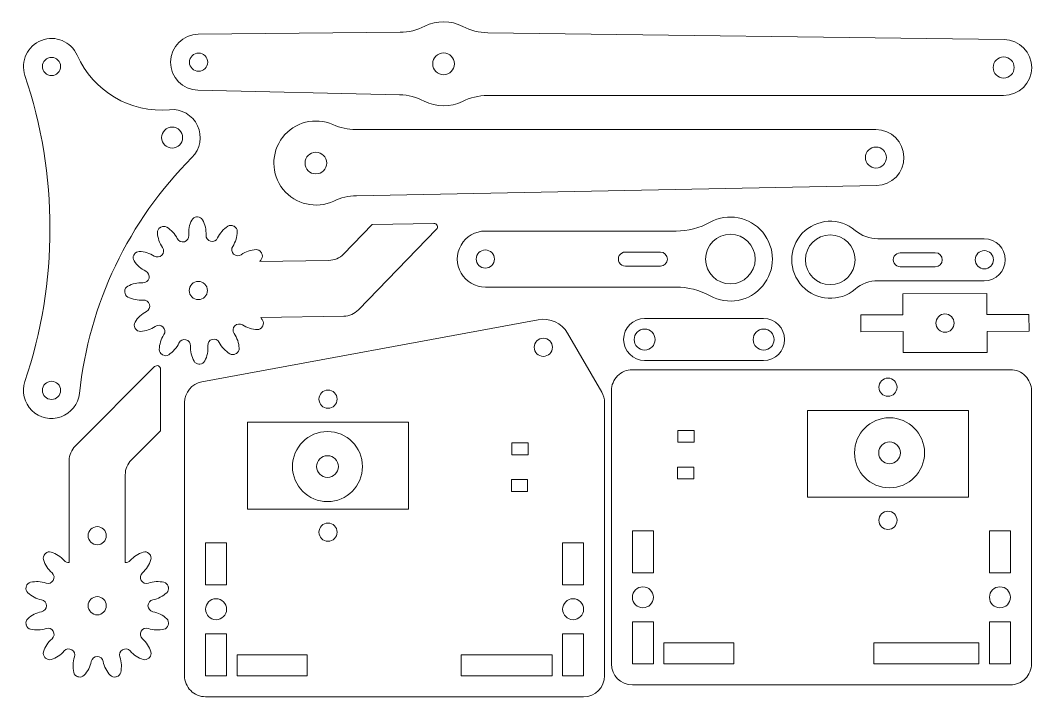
# Model space of a CAD drawing. Header units: millimetres. Extents: x -146 to 135, y -98 to 98.
# Drawn here: x -9.7 to 134.8, y -1.1 to 95.5 of the extents above; entities that cross this region are included whole.
import ezdxf

# ---------------------------------------------------------------- set-up
doc = ezdxf.new("R2010")
doc.units = ezdxf.units.MM
doc.header["$MEASUREMENT"] = 0
doc.layers.add('Default', color=7, linetype='Continuous')
doc.layers.add('Layer 1', color=7, linetype='Continuous')

msp = doc.modelspace()

# ---------------------------------------------------------------- linework, layer by layer
at = {"layer": 'Default', "color": 250, "lineweight": 9}
for points in [[(84.263, 35.2809), (86.5912, 35.2809), (86.5912, 36.9741), (84.263, 36.9741), (84.263, 35.2809)], [(60.5277, 33.4929), (62.8559, 33.4929), (62.8559, 35.1861), (60.5277, 35.1861), (60.5277, 33.4929)], [(84.2101, 30.0422), (86.5383, 30.0422), (86.5383, 31.7354), (84.2101, 31.7354), (84.2101, 30.0422)], [(60.4748, 28.2542), (62.803, 28.2542), (62.803, 29.9474), (60.4748, 29.9474), (60.4748, 28.2542)]]:
    msp.add_lwpolyline(points, close=True, dxfattribs=at)
for points in [[(53.5481, 94.6443), (51.8407, 95.5249), (49.8149, 95.5346), (48.0992, 94.6705)], [(44.577, 93.816), (45.801, 93.8277), (47.006, 94.12), (48.0992, 94.6705)], [(53.5481, 94.6443), (54.6503, 94.0759), (55.8697, 93.7714), (57.1098, 93.7551)], [(15.7606, 93.5416), (15.7606, 93.5416), (44.577, 93.816), (44.577, 93.816)], [(57.1098, 93.7551), (57.1098, 93.7551), (130.8487, 92.7854), (130.8487, 92.7854)], [(-1.5445, 90.5461), (0.7337, 85.3857), (6.049, 82.2528), (11.6672, 82.759)], [(-8.9971, 43.9455), (-4.2509, 58.1309), (-4.2509, 73.4756), (-8.9969, 87.661)], [(44.5183, 84.8897), (44.5183, 84.8897), (15.708, 85.5428), (15.708, 85.5428)], [(48.0289, 83.9888), (46.9431, 84.5537), (45.742, 84.8619), (44.5183, 84.8897)], [(48.0289, 83.9888), (49.7332, 83.1023), (51.7589, 83.0854), (53.4777, 83.9435)], [(57.0508, 84.7858), (55.8106, 84.7858), (54.5874, 84.4974), (53.4777, 83.9435)], [(130.7962, 84.7858), (130.7962, 84.7858), (57.0508, 84.7858), (57.0508, 84.7858)], [(34.9973, 80.6244), (36.0228, 80.167), (37.1332, 79.9305), (38.2561, 79.9305)], [(112.5493, 79.9305), (112.5493, 79.9305), (38.2561, 79.9305), (38.2561, 79.9305)], [(14.8571, 75.9493), (5.8063, 66.8826), (0.1308, 54.9916), (-1.2263, 42.2526)], [(38.349, 70.4719), (38.349, 70.4719), (112.6279, 71.9313), (112.6279, 71.9313)], [(38.349, 70.4719), (37.2263, 70.4499), (36.1208, 70.1917), (35.1045, 69.7142)], [(14.3978, 64.8185), (14.3349, 65.5733), (14.4852, 66.3307), (14.8316, 67.0043)], [(14.8316, 67.0043), (14.9657, 67.2652), (15.2319, 67.4318), (15.5252, 67.4383)], [(15.5252, 67.4383), (15.5702, 67.4393), (15.6152, 67.44), (15.6602, 67.4405)], [(15.6602, 67.4405), (15.9536, 67.4432), (16.2249, 67.2852), (16.3673, 67.0286)], [(16.3673, 67.0286), (16.7347, 66.3663), (16.9089, 65.6141), (16.8699, 64.8576)], [(40.6126, 66.3855), (40.6126, 66.3855), (49.4043, 66.5248), (49.4043, 66.5248)], [(84.0124, 65.4312), (85.7059, 65.4312), (87.3718, 65.8613), (88.8536, 66.6812)], [(9.924, 65.1924), (9.9098, 65.4854), (10.0571, 65.7628), (10.3079, 65.915)], [(10.6413, 63.0825), (10.2095, 63.7048), (9.961, 64.4358), (9.924, 65.1924)], [(10.3079, 65.915), (10.3463, 65.9384), (10.3849, 65.9616), (10.4237, 65.9844)], [(10.4237, 65.9844), (10.6764, 66.1335), (10.9904, 66.1323), (11.242, 65.9813)], [(11.242, 65.9813), (11.8913, 65.5914), (12.4183, 65.0271), (12.7627, 64.3525)], [(18.519, 64.4436), (18.8419, 65.1287), (19.3507, 65.7095), (19.9875, 66.1197)], [(19.9875, 66.1197), (20.2341, 66.2786), (20.5479, 66.2898), (20.8052, 66.1488)], [(21.3296, 65.3729), (21.3168, 64.6156), (21.0915, 63.8771), (20.6795, 63.2415)], [(20.8052, 66.1488), (20.8446, 66.1271), (20.884, 66.1053), (20.9232, 66.0831)], [(20.9232, 66.0831), (21.1787, 65.9389), (21.3346, 65.6663), (21.3296, 65.3729)], [(36.5077, 62.1487), (36.5077, 62.1487), (40.6126, 66.3855), (40.6126, 66.3855)], [(49.7714, 65.6769), (49.7714, 65.6769), (38.6341, 54.1814), (38.6341, 54.1814)], [(84.0124, 65.4312), (84.0124, 65.4312), (56.7592, 65.4312), (56.7592, 65.4312)], [(6.6167, 62.1052), (6.761, 62.3606), (7.0336, 62.5166), (7.3269, 62.5116)], [(7.3269, 62.5116), (8.0843, 62.4987), (8.8228, 62.2734), (9.4584, 61.8615)], [(21.9005, 62.0584), (22.5228, 62.4903), (23.2538, 62.7389), (24.0104, 62.7757)], [(24.0104, 62.7757), (24.3034, 62.79), (24.5808, 62.6428), (24.7331, 62.392)], [(24.7331, 62.392), (24.7564, 62.3535), (24.7795, 62.3149), (24.8024, 62.2761)], [(24.8024, 62.2761), (24.9515, 62.0235), (24.9503, 61.7094), (24.7993, 61.4579)], [(36.5077, 62.1487), (35.9541, 61.5772), (35.1962, 61.2491), (34.4006, 61.2365)], [(81.7584, 62.4312), (81.7584, 62.4312), (76.7584, 62.4312), (76.7584, 62.4312)], [(6.5801, 61.1695), (6.4212, 61.4161), (6.4101, 61.7299), (6.5511, 61.9871)], [(6.5511, 61.9871), (6.5727, 62.0267), (6.5946, 62.066), (6.6167, 62.1052)], [(8.2562, 59.7009), (7.571, 60.0238), (6.9903, 60.5327), (6.5801, 61.1695)], [(24.7993, 61.4579), (24.721, 61.3274), (24.6353, 61.2014), (24.5427, 61.0804)], [(24.5427, 61.0804), (24.5427, 61.0804), (34.4006, 61.2365), (34.4006, 61.2365)], [(76.7584, 60.4312), (76.7584, 60.4312), (81.7584, 60.4312), (81.7584, 60.4312)], [(5.6712, 57.5492), (6.3335, 57.9168), (7.0857, 58.0909), (7.8422, 58.052)], [(5.2594, 56.8422), (5.2566, 57.1356), (5.4147, 57.4069), (5.6712, 57.5492)], [(5.2616, 56.7072), (5.2606, 56.7522), (5.2598, 56.7971), (5.2594, 56.8422)], [(5.6955, 56.0135), (5.4346, 56.1476), (5.2681, 56.4138), (5.2616, 56.7072)], [(56.7592, 57.4312), (56.7592, 57.4312), (84.0124, 57.4312), (84.0124, 57.4312)], [(88.8536, 56.1812), (87.3718, 57.0011), (85.7059, 57.4312), (84.0124, 57.4312)], [(7.8814, 55.5798), (7.1266, 55.5169), (6.3692, 55.6671), (5.6955, 56.0135)], [(6.7186, 52.4238), (7.1084, 53.0733), (7.6728, 53.6003), (8.3474, 53.9447)], [(38.6341, 54.1814), (38.0805, 53.6099), (37.3226, 53.2819), (36.527, 53.2692)], [(6.7154, 51.6055), (6.5664, 51.8582), (6.5675, 52.1723), (6.7186, 52.4238)], [(64.3213, 52.7685), (64.3213, 52.7685), (16.2508, 43.8805), (16.2508, 43.8805)], [(24.191, 51.3701), (23.4336, 51.383), (22.6952, 51.6083), (22.0594, 52.0202)], [(36.527, 53.2692), (36.527, 53.2692), (24.6694, 53.0815), (24.6694, 53.0815)], [(24.6694, 53.0815), (24.7657, 52.9636), (24.8553, 52.8402), (24.9378, 52.7122)], [(24.9378, 52.7122), (25.0967, 52.4656), (25.1078, 52.1518), (24.9668, 51.8946)], [(68.5075, 50.8442), (67.6587, 52.3055), (65.9831, 53.0759), (64.3213, 52.7685)], [(79.5124, 52.9381), (79.5124, 52.9381), (96.5124, 52.9381), (96.5124, 52.9381)], [(6.7848, 51.4897), (6.7614, 51.5281), (6.7383, 51.5667), (6.7154, 51.6055)], [(7.5075, 51.106), (7.2144, 51.0917), (6.9371, 51.2389), (6.7848, 51.4897)], [(9.6173, 51.8233), (8.995, 51.3914), (8.2641, 51.1428), (7.5075, 51.106)], [(10.1883, 48.5089), (10.2012, 49.2662), (10.4264, 50.0046), (10.8384, 50.6402)], [(20.8765, 50.7991), (21.3084, 50.1769), (21.5569, 49.4459), (21.5938, 48.6893)], [(24.9012, 51.7765), (24.7568, 51.5211), (24.4843, 51.3651), (24.191, 51.3701)], [(24.9668, 51.8946), (24.9452, 51.855), (24.9232, 51.8157), (24.9012, 51.7765)], [(73.3904, 42.4372), (73.3904, 42.4372), (68.5075, 50.8442), (68.5075, 50.8442)], [(12.9989, 49.4381), (12.6759, 48.7529), (12.1671, 48.1722), (11.5304, 47.762)], [(20.276, 47.9004), (19.6265, 48.2903), (19.0996, 48.8547), (18.7551, 49.5292)], [(10.5946, 47.7986), (10.3392, 47.9428), (10.1833, 48.2154), (10.1883, 48.5089)], [(10.7126, 47.7329), (10.6732, 47.7546), (10.6339, 47.7764), (10.5946, 47.7986)], [(11.5304, 47.762), (11.2838, 47.6031), (10.9699, 47.5919), (10.7126, 47.7329)], [(15.1505, 46.8531), (14.7831, 47.5154), (14.6089, 48.2677), (14.6478, 49.0241)], [(17.12, 49.0632), (17.1829, 48.3084), (17.0326, 47.551), (16.6862, 46.8774)], [(21.0942, 47.8973), (20.8415, 47.7482), (20.5275, 47.7494), (20.276, 47.9004)], [(21.2101, 47.9667), (21.1716, 47.9433), (21.1329, 47.9201), (21.0942, 47.8973)], [(21.5938, 48.6893), (21.6081, 48.3963), (21.4608, 48.119), (21.2101, 47.9667)], [(15.8576, 46.4412), (15.5643, 46.4385), (15.293, 46.5966), (15.1505, 46.8531)], [(15.9927, 46.4434), (15.9477, 46.4424), (15.9026, 46.4417), (15.8576, 46.4412)], [(16.6862, 46.8774), (16.5521, 46.6164), (16.2859, 46.4499), (15.9927, 46.4434)], [(96.5124, 46.938), (96.5124, 46.938), (79.5124, 46.938), (79.5124, 46.938)], [(9.5194, 46.0723), (9.5194, 46.0723), (-1.7984, 34.7546), (-1.7984, 34.7546)], [(10.373, 36.9259), (10.373, 36.9259), (10.373, 45.7189), (10.373, 45.7189)], [(77.7663, 45.6303), (77.7663, 45.6303), (131.7663, 45.6303), (131.7663, 45.6303)], [(16.2508, 43.8805), (14.8284, 43.6175), (13.7961, 42.3769), (13.7961, 40.9304)], [(73.7963, 40.9304), (73.7963, 41.4598), (73.6562, 41.9795), (73.3904, 42.4372)], [(74.7663, 3.6303), (74.7663, 3.6303), (74.7663, 42.6303), (74.7663, 42.6303)], [(134.7663, 42.6303), (134.7663, 42.6303), (134.7663, 3.6303), (134.7663, 3.6303)], [(13.7963, 40.9304), (13.7963, 40.9304), (13.7963, 1.9304), (13.7963, 1.9304)], [(73.7963, 1.9304), (73.7963, 1.9304), (73.7963, 40.9304), (73.7963, 40.9304)], [(102.7663, 39.8303), (102.7663, 39.8303), (102.7663, 27.4303), (102.7663, 27.4303)], [(125.7663, 39.8303), (125.7663, 39.8303), (102.7663, 39.8303), (102.7663, 39.8303)], [(125.7663, 27.4303), (125.7663, 27.4303), (125.7663, 39.8303), (125.7663, 39.8303)], [(22.7963, 25.7304), (22.7963, 25.7304), (22.7963, 38.1304), (22.7963, 38.1304)], [(22.7963, 38.1304), (22.7963, 38.1304), (45.7963, 38.1304), (45.7963, 38.1304)], [(45.7963, 38.1304), (45.7963, 38.1304), (45.7963, 25.7304), (45.7963, 25.7304)], [(6.2016, 32.7546), (6.2016, 32.7546), (10.373, 36.9259), (10.373, 36.9259)], [(-1.7984, 34.7546), (-2.361, 34.192), (-2.6771, 33.4289), (-2.6771, 32.6332)], [(-2.677, 32.6332), (-2.677, 32.6332), (-2.677, 18.0905), (-2.677, 18.0905)], [(6.2016, 32.7546), (5.639, 32.192), (5.3229, 31.4289), (5.3229, 30.6332)], [(5.323, 18.0905), (5.323, 18.0905), (5.323, 30.6332), (5.323, 30.6332)], [(102.7663, 27.4303), (102.7663, 27.4303), (125.7663, 27.4303), (125.7663, 27.4303)], [(45.7963, 25.7304), (45.7963, 25.7304), (22.7963, 25.7304), (22.7963, 25.7304)], [(80.7663, 22.6303), (80.7663, 22.6303), (77.7663, 22.6303), (77.7663, 22.6303)], [(77.7663, 22.6303), (77.7663, 22.6303), (77.7663, 16.6303), (77.7663, 16.6303)], [(80.7663, 16.6303), (80.7663, 16.6303), (80.7663, 22.6303), (80.7663, 22.6303)], [(131.7663, 22.6303), (131.7663, 22.6303), (128.7663, 22.6303), (128.7663, 22.6303)], [(128.7663, 22.6303), (128.7663, 22.6303), (128.7663, 16.6303), (128.7663, 16.6303)], [(131.7663, 16.6303), (131.7663, 16.6303), (131.7663, 22.6303), (131.7663, 22.6303)], [(16.7963, 14.9304), (16.7963, 14.9304), (16.7963, 20.9304), (16.7963, 20.9304)], [(16.7963, 20.9304), (16.7963, 20.9304), (19.7963, 20.9304), (19.7963, 20.9304)], [(19.7963, 20.9304), (19.7963, 20.9304), (19.7963, 14.9304), (19.7963, 14.9304)], [(67.7963, 20.9304), (67.7963, 20.9304), (70.7963, 20.9304), (70.7963, 20.9304)], [(67.7963, 14.9304), (67.7963, 14.9304), (67.7963, 20.9304), (67.7963, 20.9304)], [(70.7963, 20.9304), (70.7963, 20.9304), (70.7963, 14.9304), (70.7963, 14.9304)], [(-6.1493, 19.3026), (-6.3554, 19.0938), (-6.4307, 18.789), (-6.3455, 18.5082)], [(-6.0538, 19.3981), (-6.0858, 19.3665), (-6.1176, 19.3346), (-6.1493, 19.3026)], [(-5.2594, 19.5943), (-5.5401, 19.6795), (-5.845, 19.6042), (-6.0538, 19.3981)], [(-3.3877, 18.3848), (-3.8861, 18.9554), (-4.5346, 19.3744), (-5.2594, 19.5943)], [(7.9053, 19.5943), (7.1805, 19.3744), (6.532, 18.9554), (6.0336, 18.3848)], [(8.6997, 19.3981), (8.4909, 19.6042), (8.186, 19.6795), (7.9053, 19.5943)], [(8.7952, 19.3026), (8.7635, 19.3346), (8.7317, 19.3665), (8.6997, 19.3981)], [(8.9914, 18.5082), (9.0766, 18.789), (9.0013, 19.0938), (8.7952, 19.3026)], [(-6.3455, 18.5082), (-6.1255, 17.7834), (-5.7064, 17.1349), (-5.136, 16.6366)], [(-3.3877, 18.3848), (-3.2098, 18.1813), (-2.9469, 18.0723), (-2.677, 18.0905)], [(5.3229, 18.0905), (5.5928, 18.0723), (5.8557, 18.1813), (6.0336, 18.3848)], [(7.7819, 16.6366), (8.3523, 17.1349), (8.7714, 17.7834), (8.9914, 18.5082)], [(77.7663, 16.6303), (77.7663, 16.6303), (80.7663, 16.6303), (80.7663, 16.6303)], [(128.7663, 16.6303), (128.7663, 16.6303), (131.7663, 16.6303), (131.7663, 16.6303)], [(-8.8365, 14.5782), (-8.9106, 14.2943), (-8.8234, 13.9927), (-8.6093, 13.7922)], [(-8.8016, 14.7086), (-8.8135, 14.6652), (-8.8252, 14.6218), (-8.8365, 14.5782)], [(-8.2117, 15.2757), (-8.4975, 15.2092), (-8.7238, 14.9915), (-8.8016, 14.7086)], [(-5.9861, 15.1642), (-6.7029, 15.409), (-7.474, 15.4476), (-8.2117, 15.2757)], [(10.8576, 15.2757), (10.1199, 15.4476), (9.3488, 15.409), (8.632, 15.1642)], [(11.4475, 14.7086), (11.3696, 14.9915), (11.1434, 15.2092), (10.8576, 15.2757)], [(11.2551, 13.7922), (11.4693, 13.9927), (11.5565, 14.2943), (11.4824, 14.5782)], [(11.4824, 14.5782), (11.4711, 14.6218), (11.4594, 14.6652), (11.4475, 14.7086)], [(19.7963, 14.9304), (19.7963, 14.9304), (16.7963, 14.9304), (16.7963, 14.9304)], [(70.7963, 14.9304), (70.7963, 14.9304), (67.7963, 14.9304), (67.7963, 14.9304)], [(-8.6093, 13.7922), (-8.0563, 13.2744), (-7.3692, 12.9224), (-6.626, 12.776)], [(9.2719, 12.776), (10.0151, 12.9224), (10.7022, 13.2744), (11.2551, 13.7922)], [(-6.626, 11.0758), (-7.3692, 10.9294), (-8.0563, 10.5773), (-8.6093, 10.0596)], [(11.2551, 10.0596), (10.7022, 10.5773), (10.0151, 10.9294), (9.2719, 11.0758)], [(-8.6093, 10.0596), (-8.8234, 9.8591), (-8.9106, 9.5574), (-8.8365, 9.2736)], [(-8.8365, 9.2736), (-8.8252, 9.23), (-8.8135, 9.1865), (-8.8016, 9.1431)], [(-8.8016, 9.1431), (-8.7238, 8.8602), (-8.4975, 8.6426), (-8.2117, 8.576)], [(-8.2117, 8.576), (-7.474, 8.4041), (-6.7029, 8.4428), (-5.9861, 8.6876)], [(8.632, 8.6876), (9.3488, 8.4428), (10.1199, 8.4041), (10.8576, 8.576)], [(10.8576, 8.576), (11.1434, 8.6426), (11.3696, 8.8602), (11.4475, 9.1431)], [(11.4824, 9.2736), (11.5565, 9.5574), (11.4693, 9.8591), (11.2551, 10.0596)], [(11.4475, 9.1431), (11.4594, 9.1865), (11.4711, 9.23), (11.4824, 9.2736)], [(80.7663, 9.6303), (80.7663, 9.6303), (77.7663, 9.6303), (77.7663, 9.6303)], [(77.7663, 9.6303), (77.7663, 9.6303), (77.7663, 3.6303), (77.7663, 3.6303)], [(80.7663, 3.6303), (80.7663, 3.6303), (80.7663, 9.6303), (80.7663, 9.6303)], [(131.7663, 9.6303), (131.7663, 9.6303), (128.7663, 9.6303), (128.7663, 9.6303)], [(128.7663, 9.6303), (128.7663, 9.6303), (128.7663, 3.6303), (128.7663, 3.6303)], [(131.7663, 3.6303), (131.7663, 3.6303), (131.7663, 9.6303), (131.7663, 9.6303)], [(16.7963, 1.9304), (16.7963, 1.9304), (16.7963, 7.9304), (16.7963, 7.9304)], [(16.7963, 7.9304), (16.7963, 7.9304), (19.7963, 7.9304), (19.7963, 7.9304)], [(19.7963, 7.9304), (19.7963, 7.9304), (19.7963, 1.9304), (19.7963, 1.9304)], [(67.7963, 7.9304), (67.7963, 7.9304), (70.7963, 7.9304), (70.7963, 7.9304)], [(67.7963, 1.9304), (67.7963, 1.9304), (67.7963, 7.9304), (67.7963, 7.9304)], [(70.7963, 7.9304), (70.7963, 7.9304), (70.7963, 1.9304), (70.7963, 1.9304)], [(-5.136, 7.2152), (-5.7064, 6.7168), (-6.1255, 6.0683), (-6.3455, 5.3435)], [(8.9914, 5.3435), (8.7714, 6.0683), (8.3523, 6.7168), (7.7819, 7.2152)], [(92.2663, 6.6303), (92.2663, 6.6303), (82.2663, 6.6303), (82.2663, 6.6303)], [(82.2663, 6.6303), (82.2663, 6.6303), (82.2663, 3.6303), (82.2663, 3.6303)], [(92.2663, 3.6303), (92.2663, 3.6303), (92.2663, 6.6303), (92.2663, 6.6303)], [(127.2663, 6.6303), (127.2663, 6.6303), (112.2663, 6.6303), (112.2663, 6.6303)], [(112.2663, 6.6303), (112.2663, 6.6303), (112.2663, 3.6303), (112.2663, 3.6303)], [(127.2663, 3.6303), (127.2663, 3.6303), (127.2663, 6.6303), (127.2663, 6.6303)], [(-6.3455, 5.3435), (-6.4307, 5.0628), (-6.3554, 4.7579), (-6.1493, 4.5492)], [(-6.1493, 4.5492), (-6.1176, 4.5171), (-6.0858, 4.4853), (-6.0538, 4.4537)], [(-6.0538, 4.4537), (-5.845, 4.2476), (-5.5401, 4.1723), (-5.2594, 4.2575)], [(-5.2594, 4.2575), (-4.5346, 4.4775), (-3.8861, 4.8965), (-3.3877, 5.4669)], [(-1.9153, 4.6168), (-2.1601, 3.9), (-2.1988, 3.1289), (-2.0269, 2.3912)], [(4.6728, 2.3912), (4.8447, 3.1289), (4.806, 3.9), (4.5612, 4.6168)], [(6.0336, 5.4669), (6.532, 4.8965), (7.1805, 4.4775), (7.9053, 4.2575)], [(7.9053, 4.2575), (8.186, 4.1723), (8.4909, 4.2476), (8.6997, 4.4537)], [(8.6997, 4.4537), (8.7317, 4.4853), (8.7635, 4.5171), (8.7952, 4.5492)], [(8.7952, 4.5492), (9.0013, 4.7579), (9.0766, 5.0628), (8.9914, 5.3435)], [(21.2963, 1.9304), (21.2963, 1.9304), (21.2963, 4.9304), (21.2963, 4.9304)], [(21.2963, 4.9304), (21.2963, 4.9304), (31.2963, 4.9304), (31.2963, 4.9304)], [(31.2963, 4.9304), (31.2963, 4.9304), (31.2963, 1.9304), (31.2963, 1.9304)], [(53.2963, 4.9304), (53.2963, 4.9304), (66.2963, 4.9304), (66.2963, 4.9304)], [(53.2963, 1.9304), (53.2963, 1.9304), (53.2963, 4.9304), (53.2963, 4.9304)], [(66.2963, 4.9304), (66.2963, 4.9304), (66.2963, 1.9304), (66.2963, 1.9304)], [(-0.5433, 1.9937), (-0.0256, 2.5466), (0.3265, 3.2337), (0.4729, 3.9769)], [(2.173, 3.9769), (2.3194, 3.2337), (2.6715, 2.5466), (3.1892, 1.9937)], [(77.7663, 0.6304), (76.1095, 0.6304), (74.7664, 1.9736), (74.7664, 3.6303)], [(77.7663, 3.6303), (77.7663, 3.6303), (80.7663, 3.6303), (80.7663, 3.6303)], [(82.2663, 3.6303), (82.2663, 3.6303), (92.2663, 3.6303), (92.2663, 3.6303)], [(112.2663, 3.6303), (112.2663, 3.6303), (127.2663, 3.6303), (127.2663, 3.6303)], [(128.7663, 3.6303), (128.7663, 3.6303), (131.7663, 3.6303), (131.7663, 3.6303)], [(-2.0269, 2.3912), (-1.9603, 2.1055), (-1.7427, 1.8791), (-1.4598, 1.8013)], [(-1.4598, 1.8013), (-1.4164, 1.7894), (-1.3729, 1.7778), (-1.3294, 1.7664)], [(-1.3294, 1.7664), (-1.0455, 1.6925), (-0.7438, 1.7795), (-0.5433, 1.9937)], [(3.1892, 1.9937), (3.3897, 1.7795), (3.6914, 1.6925), (3.9753, 1.7664)], [(3.9753, 1.7664), (4.0188, 1.7778), (4.0623, 1.7894), (4.1057, 1.8013)], [(4.1057, 1.8013), (4.3886, 1.8791), (4.6062, 2.1055), (4.6728, 2.3912)], [(19.7963, 1.9304), (19.7963, 1.9304), (16.7963, 1.9304), (16.7963, 1.9304)], [(31.2963, 1.9304), (31.2963, 1.9304), (21.2963, 1.9304), (21.2963, 1.9304)], [(66.2963, 1.9304), (66.2963, 1.9304), (53.2963, 1.9304), (53.2963, 1.9304)], [(70.7963, 1.9304), (70.7963, 1.9304), (67.7963, 1.9304), (67.7963, 1.9304)], [(70.7963, -1.0695), (72.4531, -1.0695), (73.7962, 0.2737), (73.7962, 1.9304)], [(131.7663, 0.6304), (131.7663, 0.6304), (77.7663, 0.6304), (77.7663, 0.6304)], [(16.7963, -1.0695), (16.7963, -1.0695), (70.7963, -1.0695), (70.7963, -1.0695)]]:
    msp.add_open_spline(points, degree=3, dxfattribs=at)
for points, knots in [([(-1.5445, 90.5461), (-2.4076, 92.501), (-4.6548, 93.4322), (-6.6476, 92.6609), (-6.6476, 92.6609), (-8.6406, 91.8895), (-9.6751, 89.6879), (-8.9971, 87.6614)], [0, 0, 0, 0, 0.33333333, 0.33333333, 0.33333333, 0.33333333, 1, 1, 1, 1]), ([(15.7606, 93.5416), (13.5766, 93.5209), (11.8131, 91.7522), (11.7987, 89.5682), (11.7987, 89.5682), (11.7844, 87.3842), (13.5245, 85.5924), (15.708, 85.5428)], [0, 0, 0, 0, 0.33333333, 0.33333333, 0.33333333, 0.33333333, 1, 1, 1, 1]), ([(130.7962, 84.7858), (132.995, 84.7858), (134.7816, 86.5606), (134.7961, 88.7593), (134.7961, 88.7593), (134.8105, 90.9583), (133.0475, 92.7565), (130.8488, 92.7854)], [0, 0, 0, 0, 0.33333333, 0.33333333, 0.33333333, 0.33333333, 1, 1, 1, 1]), ([(-3.9037, 88.9305), (-3.9037, 89.6485), (-4.4858, 90.2304), (-5.2037, 90.2304), (-5.2037, 90.2304), (-5.9217, 90.2306), (-6.5037, 89.6485), (-6.5037, 88.9306), (-6.5037, 88.9306), (-6.5038, 88.2126), (-5.9217, 87.6305), (-5.2038, 87.6305), (-5.2038, 87.6305), (-4.4858, 87.6305), (-3.9038, 88.2126), (-3.9038, 88.9305)], [0, 0, 0, 0, 0.2, 0.2, 0.2, 0.2, 0.4, 0.4, 0.4, 0.4, 0.6, 0.6, 0.6, 0.6, 1, 1, 1, 1]), ([(17.0986, 89.5419), (17.0986, 90.2598), (16.5166, 90.8419), (15.7986, 90.8419), (15.7986, 90.8419), (15.0807, 90.8419), (14.4986, 90.2598), (14.4986, 89.5419), (14.4986, 89.5419), (14.4986, 88.8239), (15.0807, 88.2418), (15.7986, 88.2418), (15.7986, 88.2418), (16.5166, 88.2418), (17.0986, 88.8239), (17.0986, 89.5419)], [0, 0, 0, 0, 0.2, 0.2, 0.2, 0.2, 0.4, 0.4, 0.4, 0.4, 0.6, 0.6, 0.6, 0.6, 1, 1, 1, 1]), ([(52.3479, 89.3116), (52.3479, 90.1678), (51.6539, 90.8617), (50.7979, 90.8617), (50.7979, 90.8617), (49.9418, 90.8618), (49.2479, 90.1678), (49.2479, 89.3118), (49.2479, 89.3118), (49.2479, 88.4557), (49.9418, 87.7618), (50.7979, 87.7617), (50.7979, 87.7617), (51.6539, 87.7617), (52.3479, 88.4557), (52.3479, 89.3116)], [0, 0, 0, 0, 0.2, 0.2, 0.2, 0.2, 0.4, 0.4, 0.4, 0.4, 0.6, 0.6, 0.6, 0.6, 1, 1, 1, 1]), ([(132.2962, 88.7858), (132.2962, 89.6142), (131.6246, 90.2857), (130.7962, 90.2857), (130.7962, 90.2857), (129.9677, 90.2857), (129.2962, 89.6142), (129.2962, 88.7858), (129.2962, 88.7858), (129.2961, 87.9573), (129.9677, 87.2858), (130.7961, 87.2858), (130.7961, 87.2858), (131.6246, 87.2858), (132.2961, 87.9573), (132.2961, 88.7856)], [0, 0, 0, 0, 0.2, 0.2, 0.2, 0.2, 0.4, 0.4, 0.4, 0.4, 0.6, 0.6, 0.6, 0.6, 1, 1, 1, 1]), ([(14.8571, 75.9493), (16.046, 77.1403), (16.3623, 78.948), (15.6484, 80.472), (15.6484, 80.472), (14.9346, 81.996), (13.3432, 82.9101), (11.6672, 82.759)], [0, 0, 0, 0, 0.33333333, 0.33333333, 0.33333333, 0.33333333, 1, 1, 1, 1]), ([(34.9973, 80.6244), (32.4673, 81.7529), (29.4936, 81.0025), (27.8018, 78.8087), (27.8018, 78.8087), (26.1101, 76.615), (26.1402, 73.5482), (27.8747, 71.3881), (27.8747, 71.3881), (29.6092, 69.228), (32.5971, 68.5363), (35.1045, 69.7142)], [0, 0, 0, 0, 0.25, 0.25, 0.25, 0.25, 0.5, 0.5, 0.5, 0.5, 1, 1, 1, 1]), ([(13.5262, 78.7753), (13.5262, 79.6037), (12.8545, 80.2753), (12.0261, 80.2753), (12.0261, 80.2753), (11.1977, 80.2753), (10.5262, 79.6037), (10.5262, 78.7753), (10.5262, 78.7753), (10.5262, 77.9467), (11.1977, 77.2753), (12.0261, 77.2753), (12.0261, 77.2753), (12.8545, 77.2753), (13.5262, 77.9467), (13.5262, 78.7753)], [0, 0, 0, 0, 0.2, 0.2, 0.2, 0.2, 0.4, 0.4, 0.4, 0.4, 0.6, 0.6, 0.6, 0.6, 1, 1, 1, 1]), ([(112.6279, 71.9313), (114.8213, 71.9744), (116.5706, 73.7761), (116.5491, 75.9698), (116.5491, 75.9698), (116.5276, 78.1635), (114.7431, 79.9305), (112.5493, 79.9305)], [0, 0, 0, 0, 0.33333333, 0.33333333, 0.33333333, 0.33333333, 1, 1, 1, 1]), ([(34.1032, 75.1448), (34.1032, 76.0008), (33.4092, 76.6948), (32.5532, 76.6948), (32.5532, 76.6948), (31.6971, 76.6948), (31.0032, 76.0008), (31.0032, 75.1448), (31.0032, 75.1448), (31.0032, 74.2887), (31.6971, 73.5948), (32.5532, 73.5948), (32.5532, 73.5948), (33.4092, 73.5948), (34.1032, 74.2887), (34.1032, 75.1448)], [0, 0, 0, 0, 0.2, 0.2, 0.2, 0.2, 0.4, 0.4, 0.4, 0.4, 0.6, 0.6, 0.6, 0.6, 1, 1, 1, 1]), ([(114.0493, 75.9305), (114.0493, 76.759), (113.3778, 77.4305), (112.5493, 77.4305), (112.5493, 77.4305), (111.7208, 77.4306), (111.0493, 76.759), (111.0493, 75.9306), (111.0493, 75.9306), (111.0493, 75.1022), (111.7208, 74.4306), (112.5493, 74.4305), (112.5493, 74.4305), (113.3778, 74.4305), (114.0493, 75.1022), (114.0493, 75.9305)], [0, 0, 0, 0, 0.2, 0.2, 0.2, 0.2, 0.4, 0.4, 0.4, 0.4, 0.6, 0.6, 0.6, 0.6, 1, 1, 1, 1]), ([(88.8536, 56.1812), (91.3773, 54.7849), (94.5375, 55.3818), (96.378, 57.6025), (96.378, 57.6025), (98.2185, 59.8232), (98.2185, 63.0392), (96.378, 65.2599), (96.378, 65.2599), (94.5375, 67.4806), (91.3774, 68.0775), (88.8536, 66.6812)], [0, 0, 0, 0, 0.25, 0.25, 0.25, 0.25, 0.5, 0.5, 0.5, 0.5, 1, 1, 1, 1]), ([(49.4043, 66.5248), (49.6066, 66.528), (49.7907, 66.4091), (49.8711, 66.2235), (49.8711, 66.2235), (49.9515, 66.0379), (49.9121, 65.8222), (49.7714, 65.6769)], [0, 0, 0, 0, 0.33333333, 0.33333333, 0.33333333, 0.33333333, 1, 1, 1, 1]), ([(56.7592, 65.4312), (55.3301, 65.4312), (54.0096, 64.6688), (53.295, 63.4312), (53.295, 63.4312), (52.5805, 62.1936), (52.5805, 60.6688), (53.295, 59.4312), (53.295, 59.4312), (54.0096, 58.1936), (55.3301, 57.4312), (56.7592, 57.4312)], [0, 0, 0, 0, 0.25, 0.25, 0.25, 0.25, 0.5, 0.5, 0.5, 0.5, 1, 1, 1, 1]), ([(14.3978, 64.8185), (14.4322, 64.4059), (14.17, 64.0267), (13.7718, 63.9133), (13.7718, 63.9133), (13.3737, 63.7998), (12.951, 63.9838), (12.7627, 64.3525)], [0, 0, 0, 0, 0.33333333, 0.33333333, 0.33333333, 0.33333333, 1, 1, 1, 1]), ([(18.519, 64.4436), (18.3425, 64.0691), (17.9257, 63.8719), (17.5242, 63.9727), (17.5242, 63.9727), (17.1227, 64.0735), (16.8487, 64.4442), (16.8699, 64.8576)], [0, 0, 0, 0, 0.33333333, 0.33333333, 0.33333333, 0.33333333, 1, 1, 1, 1]), ([(95.3083, 61.4312), (95.3083, 63.3917), (93.7189, 64.9812), (91.7584, 64.9812), (91.7584, 64.9812), (89.7978, 64.9812), (88.2084, 63.3918), (88.2084, 61.4312), (88.2084, 61.4312), (88.2083, 59.4706), (89.7978, 57.8812), (91.7583, 57.8812), (91.7583, 57.8812), (93.7189, 57.8812), (95.3083, 59.4706), (95.3083, 61.4312)], [0, 0, 0, 0, 0.2, 0.2, 0.2, 0.2, 0.4, 0.4, 0.4, 0.4, 0.6, 0.6, 0.6, 0.6, 1, 1, 1, 1]), ([(10.6413, 63.0825), (10.8774, 62.7424), (10.84, 62.2829), (10.5518, 61.9856), (10.5518, 61.9856), (10.2638, 61.6883), (9.8057, 61.6363), (9.4584, 61.8615)], [0, 0, 0, 0, 0.33333333, 0.33333333, 0.33333333, 0.33333333, 1, 1, 1, 1]), ([(21.9005, 62.0584), (21.5605, 61.8224), (21.101, 61.8599), (20.8037, 62.1479), (20.8037, 62.1479), (20.5064, 62.436), (20.4543, 62.8941), (20.6795, 63.2415)], [0, 0, 0, 0, 0.33333333, 0.33333333, 0.33333333, 0.33333333, 1, 1, 1, 1]), ([(58.0592, 61.4312), (58.0592, 62.1492), (57.4771, 62.7312), (56.7592, 62.7312), (56.7592, 62.7312), (56.0412, 62.7312), (55.4592, 62.1492), (55.4592, 61.4312), (55.4592, 61.4312), (55.4591, 60.7132), (56.0412, 60.1312), (56.7591, 60.1312), (56.7591, 60.1312), (57.4771, 60.1312), (58.0591, 60.7132), (58.0591, 61.4312)], [0, 0, 0, 0, 0.2, 0.2, 0.2, 0.2, 0.4, 0.4, 0.4, 0.4, 0.6, 0.6, 0.6, 0.6, 1, 1, 1, 1]), ([(76.7584, 62.4312), (76.4011, 62.4312), (76.071, 62.2406), (75.8923, 61.9312), (75.8923, 61.9312), (75.7137, 61.6218), (75.7137, 61.2406), (75.8923, 60.9312), (75.8923, 60.9312), (76.071, 60.6218), (76.4011, 60.4312), (76.7584, 60.4312)], [0, 0, 0, 0, 0.25, 0.25, 0.25, 0.25, 0.5, 0.5, 0.5, 0.5, 1, 1, 1, 1]), ([(81.7584, 60.4312), (82.3106, 60.4312), (82.7583, 60.8789), (82.7583, 61.4312), (82.7583, 61.4312), (82.7584, 61.9835), (82.3106, 62.4312), (81.7584, 62.4312)], [0, 0, 0, 0, 0.33333333, 0.33333333, 0.33333333, 0.33333333, 1, 1, 1, 1]), ([(8.2562, 59.7009), (8.6306, 59.5244), (8.8279, 59.1078), (8.7271, 58.7063), (8.7271, 58.7063), (8.6264, 58.3047), (8.2557, 58.0306), (7.8422, 58.052)], [0, 0, 0, 0, 0.33333333, 0.33333333, 0.33333333, 0.33333333, 1, 1, 1, 1]), ([(17.0333, 57.1974), (17.175, 56.4936), (16.7194, 55.8081), (16.0155, 55.6664), (16.0155, 55.6664), (15.3117, 55.5247), (14.6262, 55.9805), (14.4845, 56.6843), (14.4845, 56.6843), (14.3428, 57.3882), (14.7986, 58.0736), (15.5024, 58.2153), (15.5024, 58.2153), (16.2062, 58.357), (16.8916, 57.9013), (17.0333, 57.1975)], [0, 0, 0, 0, 0.2, 0.2, 0.2, 0.2, 0.4, 0.4, 0.4, 0.4, 0.6, 0.6, 0.6, 0.6, 1, 1, 1, 1]), ([(7.8814, 55.5798), (8.2939, 55.6142), (8.6731, 55.3519), (8.7865, 54.9538), (8.7865, 54.9538), (8.9, 54.5558), (8.7161, 54.1329), (8.3474, 53.9447)], [0, 0, 0, 0, 0.33333333, 0.33333333, 0.33333333, 0.33333333, 1, 1, 1, 1]), ([(9.6173, 51.8233), (9.9574, 52.0593), (10.4169, 52.0218), (10.7142, 51.7337), (10.7142, 51.7337), (11.0115, 51.4457), (11.0636, 50.9876), (10.8384, 50.6402)], [0, 0, 0, 0, 0.33333333, 0.33333333, 0.33333333, 0.33333333, 1, 1, 1, 1]), ([(20.8765, 50.7991), (20.6404, 51.1392), (20.678, 51.5988), (20.9659, 51.8961), (20.9659, 51.8961), (21.254, 52.1934), (21.7121, 52.2454), (22.0594, 52.0202)], [0, 0, 0, 0, 0.33333333, 0.33333333, 0.33333333, 0.33333333, 1, 1, 1, 1]), ([(79.5124, 46.9553), (77.8555, 46.9553), (76.5124, 48.2984), (76.5124, 49.9552), (76.5124, 49.9552), (76.5124, 51.6121), (77.8555, 52.9553), (79.5124, 52.9553)], [0, 0, 0, 0, 0.33333333, 0.33333333, 0.33333333, 0.33333333, 1, 1, 1, 1]), ([(96.5124, 46.938), (98.1693, 46.938), (99.5124, 48.2813), (99.5124, 49.938), (99.5124, 49.938), (99.5124, 51.5949), (98.1693, 52.9381), (96.5124, 52.9381)], [0, 0, 0, 0, 0.33333333, 0.33333333, 0.33333333, 0.33333333, 1, 1, 1, 1]), ([(81.0124, 49.938), (81.0124, 50.7665), (80.3407, 51.438), (79.5124, 51.438), (79.5124, 51.438), (78.6839, 51.4381), (78.0124, 50.7665), (78.0124, 49.9381), (78.0124, 49.9381), (78.0124, 49.1097), (78.6839, 48.4381), (79.5124, 48.438), (79.5124, 48.438), (80.3407, 48.438), (81.0124, 49.1097), (81.0124, 49.938)], [0, 0, 0, 0, 0.2, 0.2, 0.2, 0.2, 0.4, 0.4, 0.4, 0.4, 0.6, 0.6, 0.6, 0.6, 1, 1, 1, 1]), ([(98.0124, 49.938), (98.0124, 50.7665), (97.3407, 51.438), (96.5124, 51.438), (96.5124, 51.438), (95.6839, 51.4381), (95.0124, 50.7665), (95.0124, 49.9381), (95.0124, 49.9381), (95.0124, 49.1097), (95.6839, 48.4381), (96.5124, 48.438), (96.5124, 48.438), (97.3407, 48.438), (98.0124, 49.1097), (98.0124, 49.938)], [0, 0, 0, 0, 0.2, 0.2, 0.2, 0.2, 0.4, 0.4, 0.4, 0.4, 0.6, 0.6, 0.6, 0.6, 1, 1, 1, 1]), ([(12.9989, 49.4381), (13.1754, 49.8126), (13.5921, 50.0099), (13.9936, 49.909), (13.9936, 49.909), (14.3951, 49.8082), (14.6692, 49.4375), (14.6478, 49.0241)], [0, 0, 0, 0, 0.33333333, 0.33333333, 0.33333333, 0.33333333, 1, 1, 1, 1]), ([(17.12, 49.0632), (17.0856, 49.4758), (17.3479, 49.855), (17.746, 49.9684), (17.746, 49.9684), (18.1441, 50.0819), (18.5668, 49.898), (18.7551, 49.5292)], [0, 0, 0, 0, 0.33333333, 0.33333333, 0.33333333, 0.33333333, 1, 1, 1, 1]), ([(66.3486, 48.8352), (66.3486, 49.5531), (65.7665, 50.1352), (65.0486, 50.1352), (65.0486, 50.1352), (64.3306, 50.1352), (63.7486, 49.5532), (63.7486, 48.8352), (63.7486, 48.8352), (63.7486, 48.1172), (64.3306, 47.5352), (65.0486, 47.5352), (65.0486, 47.5352), (65.7665, 47.5352), (66.3486, 48.1172), (66.3486, 48.8352)], [0, 0, 0, 0, 0.2, 0.2, 0.2, 0.2, 0.4, 0.4, 0.4, 0.4, 0.6, 0.6, 0.6, 0.6, 1, 1, 1, 1]), ([(10.373, 45.7189), (10.373, 45.921), (10.2511, 46.1033), (10.0643, 46.1807), (10.0643, 46.1807), (9.8775, 46.2581), (9.6624, 46.2153), (9.5194, 46.0723)], [0, 0, 0, 0, 0.33333333, 0.33333333, 0.33333333, 0.33333333, 1, 1, 1, 1]), ([(74.7663, 42.6303), (74.7663, 43.426), (75.0824, 44.1891), (75.645, 44.7517), (75.645, 44.7517), (76.2076, 45.3143), (76.9707, 45.6303), (77.7663, 45.6303)], [0, 0, 0, 0, 0.33333333, 0.33333333, 0.33333333, 0.33333333, 1, 1, 1, 1]), ([(131.7663, 45.6303), (132.562, 45.6303), (133.3252, 45.3143), (133.8878, 44.7517), (133.8878, 44.7517), (134.4504, 44.1891), (134.7663, 43.426), (134.7663, 42.6303)], [0, 0, 0, 0, 0.33333333, 0.33333333, 0.33333333, 0.33333333, 1, 1, 1, 1]), ([(-8.9971, 43.9455), (-9.4834, 42.4918), (-9.0963, 40.8881), (-8.0004, 39.8164), (-8.0004, 39.8164), (-6.9045, 38.7447), (-5.2925, 38.3937), (-3.8501, 38.9124), (-3.8501, 38.9124), (-2.4077, 39.431), (-1.3886, 40.7284), (-1.2263, 42.2526)], [0, 0, 0, 0, 0.25, 0.25, 0.25, 0.25, 0.5, 0.5, 0.5, 0.5, 1, 1, 1, 1]), ([(-3.9037, 42.6763), (-3.9037, 43.3942), (-4.4858, 43.9763), (-5.2037, 43.9763), (-5.2037, 43.9763), (-5.9217, 43.9763), (-6.5037, 43.3942), (-6.5037, 42.6763), (-6.5037, 42.6763), (-6.5038, 41.9583), (-5.9217, 41.3763), (-5.2038, 41.3763), (-5.2038, 41.3763), (-4.4858, 41.3763), (-3.9038, 41.9583), (-3.9038, 42.6763)], [0, 0, 0, 0, 0.2, 0.2, 0.2, 0.2, 0.4, 0.4, 0.4, 0.4, 0.6, 0.6, 0.6, 0.6, 1, 1, 1, 1]), ([(112.9663, 43.1303), (112.9663, 43.8483), (113.5484, 44.4303), (114.2663, 44.4303), (114.2663, 44.4303), (114.9844, 44.4304), (115.5663, 43.8483), (115.5663, 43.1304), (115.5663, 43.1304), (115.5664, 42.4124), (114.9844, 41.8304), (114.2664, 41.8304), (114.2664, 41.8304), (113.5484, 41.8304), (112.9664, 42.4124), (112.9664, 43.1303)], [0, 0, 0, 0, 0.2, 0.2, 0.2, 0.2, 0.4, 0.4, 0.4, 0.4, 0.6, 0.6, 0.6, 0.6, 1, 1, 1, 1]), ([(35.5963, 41.4304), (35.5963, 42.1484), (35.0142, 42.7304), (34.2963, 42.7304), (34.2963, 42.7304), (33.5782, 42.7305), (32.9963, 42.1484), (32.9963, 41.4305), (32.9963, 41.4305), (32.9962, 40.7125), (33.5782, 40.1305), (34.2961, 40.1305), (34.2961, 40.1305), (35.0142, 40.1305), (35.5961, 40.7125), (35.5961, 41.4304)], [0, 0, 0, 0, 0.2, 0.2, 0.2, 0.2, 0.4, 0.4, 0.4, 0.4, 0.6, 0.6, 0.6, 0.6, 1, 1, 1, 1]), ([(35.5963, 41.4304), (35.5963, 42.1484), (35.0142, 42.7304), (34.2963, 42.7304), (34.2963, 42.7304), (33.5782, 42.7305), (32.9963, 42.1484), (32.9963, 41.4305), (32.9963, 41.4305), (32.9962, 40.7125), (33.5782, 40.1305), (34.2961, 40.1305), (34.2961, 40.1305), (35.0142, 40.1305), (35.5961, 40.7125), (35.5961, 41.4304)], [0, 0, 0, 0, 0.2, 0.2, 0.2, 0.2, 0.4, 0.4, 0.4, 0.4, 0.6, 0.6, 0.6, 0.6, 1, 1, 1, 1]), ([(109.4953, 33.7632), (109.4953, 36.5246), (111.7339, 38.7632), (114.4953, 38.7632), (114.4953, 38.7632), (117.2567, 38.7632), (119.4953, 36.5246), (119.4953, 33.7632), (119.4953, 33.7632), (119.4953, 31.0018), (117.2567, 28.7632), (114.4953, 28.7632), (114.4953, 28.7632), (111.7339, 28.7632), (109.4953, 31.0018), (109.4953, 33.7632)], [0, 0, 0, 0, 0.2, 0.2, 0.2, 0.2, 0.4, 0.4, 0.4, 0.4, 0.6, 0.6, 0.6, 0.6, 1, 1, 1, 1]), ([(39.2131, 31.7987), (39.2131, 34.5601), (36.9745, 36.7986), (34.2131, 36.7987), (34.2131, 36.7987), (31.4517, 36.7987), (29.2131, 34.5601), (29.2131, 31.7987), (29.2131, 31.7987), (29.2131, 29.0372), (31.4517, 26.7987), (34.2131, 26.7987), (34.2131, 26.7987), (36.9745, 26.7986), (39.2131, 29.0372), (39.2131, 31.7986)], [0, 0, 0, 0, 0.2, 0.2, 0.2, 0.2, 0.4, 0.4, 0.4, 0.4, 0.6, 0.6, 0.6, 0.6, 1, 1, 1, 1]), ([(112.9453, 33.7632), (112.9453, 34.6192), (113.6393, 35.3132), (114.4953, 35.3132), (114.4953, 35.3132), (115.3513, 35.3132), (116.0453, 34.6192), (116.0453, 33.7632), (116.0453, 33.7632), (116.0453, 32.9072), (115.3513, 32.2132), (114.4953, 32.2132), (114.4953, 32.2132), (113.6393, 32.2132), (112.9453, 32.9072), (112.9453, 33.7632)], [0, 0, 0, 0, 0.2, 0.2, 0.2, 0.2, 0.4, 0.4, 0.4, 0.4, 0.6, 0.6, 0.6, 0.6, 1, 1, 1, 1]), ([(35.7631, 31.7987), (35.7631, 32.6547), (35.069, 33.3487), (34.2131, 33.3487), (34.2131, 33.3487), (33.3571, 33.3487), (32.6631, 32.6547), (32.6631, 31.7987), (32.6631, 31.7987), (32.6631, 30.9426), (33.3571, 30.2487), (34.2131, 30.2487), (34.2131, 30.2487), (35.069, 30.2486), (35.7631, 30.9426), (35.7631, 31.7986)], [0, 0, 0, 0, 0.2, 0.2, 0.2, 0.2, 0.4, 0.4, 0.4, 0.4, 0.6, 0.6, 0.6, 0.6, 1, 1, 1, 1]), ([(112.9663, 24.1303), (112.9663, 24.8483), (113.5484, 25.4303), (114.2663, 25.4303), (114.2663, 25.4303), (114.9844, 25.4304), (115.5663, 24.8483), (115.5663, 24.1304), (115.5663, 24.1304), (115.5664, 23.4124), (114.9844, 22.8304), (114.2664, 22.8303), (114.2664, 22.8303), (113.5484, 22.8303), (112.9664, 23.4124), (112.9664, 24.1303)], [0, 0, 0, 0, 0.2, 0.2, 0.2, 0.2, 0.4, 0.4, 0.4, 0.4, 0.6, 0.6, 0.6, 0.6, 1, 1, 1, 1]), ([(2.623, 21.9259), (2.623, 22.6438), (2.0409, 23.226), (1.323, 23.226), (1.323, 23.226), (0.605, 23.226), (0.023, 22.6439), (0.023, 21.9259), (0.023, 21.9259), (0.0229, 21.208), (0.605, 20.6259), (1.3229, 20.6259), (1.3229, 20.6259), (2.0409, 20.6259), (2.6229, 21.208), (2.6229, 21.9259)], [0, 0, 0, 0, 0.2, 0.2, 0.2, 0.2, 0.4, 0.4, 0.4, 0.4, 0.6, 0.6, 0.6, 0.6, 1, 1, 1, 1]), ([(35.5963, 22.4304), (35.5963, 23.1484), (35.0142, 23.7304), (34.2963, 23.7304), (34.2963, 23.7304), (33.5782, 23.7305), (32.9963, 23.1484), (32.9963, 22.4305), (32.9963, 22.4305), (32.9962, 21.7125), (33.5782, 21.1305), (34.2961, 21.1304), (34.2961, 21.1304), (35.0142, 21.1304), (35.5961, 21.7125), (35.5961, 22.4304)], [0, 0, 0, 0, 0.2, 0.2, 0.2, 0.2, 0.4, 0.4, 0.4, 0.4, 0.6, 0.6, 0.6, 0.6, 1, 1, 1, 1]), ([(35.5963, 22.4304), (35.5963, 23.1484), (35.0142, 23.7304), (34.2963, 23.7304), (34.2963, 23.7304), (33.5782, 23.7305), (32.9963, 23.1484), (32.9963, 22.4305), (32.9963, 22.4305), (32.9962, 21.7125), (33.5782, 21.1305), (34.2961, 21.1304), (34.2961, 21.1304), (35.0142, 21.1304), (35.5961, 21.7125), (35.5961, 22.4304)], [0, 0, 0, 0, 0.2, 0.2, 0.2, 0.2, 0.4, 0.4, 0.4, 0.4, 0.6, 0.6, 0.6, 0.6, 1, 1, 1, 1]), ([(-5.9861, 15.1642), (-5.5944, 15.0304), (-5.1627, 15.1924), (-4.9557, 15.5509), (-4.9557, 15.5509), (-4.7488, 15.9094), (-4.8244, 16.3642), (-5.136, 16.6366)], [0, 0, 0, 0, 0.33333333, 0.33333333, 0.33333333, 0.33333333, 1, 1, 1, 1]), ([(7.7819, 16.6366), (7.4702, 16.3642), (7.3947, 15.9094), (7.6016, 15.5509), (7.6016, 15.5509), (7.8086, 15.1924), (8.2403, 15.0304), (8.632, 15.1642)], [0, 0, 0, 0, 0.33333333, 0.33333333, 0.33333333, 0.33333333, 1, 1, 1, 1]), ([(77.7663, 13.1303), (77.7663, 13.9588), (78.4379, 14.6303), (79.2663, 14.6303), (79.2663, 14.6303), (80.0948, 14.6304), (80.7663, 13.9588), (80.7663, 13.1304), (80.7663, 13.1304), (80.7664, 12.3019), (80.0948, 11.6304), (79.2664, 11.6303), (79.2664, 11.6303), (78.4379, 11.6303), (77.7664, 12.3019), (77.7664, 13.1303)], [0, 0, 0, 0, 0.2, 0.2, 0.2, 0.2, 0.4, 0.4, 0.4, 0.4, 0.6, 0.6, 0.6, 0.6, 1, 1, 1, 1]), ([(128.7663, 13.1303), (128.7663, 13.9588), (129.4379, 14.6303), (130.2664, 14.6303), (130.2664, 14.6303), (131.0948, 14.6304), (131.7663, 13.9588), (131.7663, 13.1304), (131.7663, 13.1304), (131.7665, 12.3019), (131.0948, 11.6304), (130.2664, 11.6303), (130.2664, 11.6303), (129.4379, 11.6303), (128.7664, 12.3019), (128.7664, 13.1303)], [0, 0, 0, 0, 0.2, 0.2, 0.2, 0.2, 0.4, 0.4, 0.4, 0.4, 0.6, 0.6, 0.6, 0.6, 1, 1, 1, 1]), ([(2.6229, 11.9259), (2.6229, 12.6438), (2.0409, 13.2258), (1.323, 13.2258), (1.323, 13.2258), (0.605, 13.2258), (0.023, 12.6438), (0.023, 11.9259), (0.023, 11.9259), (0.0229, 11.2079), (0.605, 10.626), (1.3229, 10.626), (1.3229, 10.626), (2.0409, 10.626), (2.6229, 11.2079), (2.6229, 11.9259)], [0, 0, 0, 0, 0.2, 0.2, 0.2, 0.2, 0.4, 0.4, 0.4, 0.4, 0.6, 0.6, 0.6, 0.6, 1, 1, 1, 1]), ([(-6.626, 11.0758), (-6.2199, 11.1558), (-5.9271, 11.5119), (-5.9271, 11.9259), (-5.9271, 11.9259), (-5.927, 12.3398), (-6.2199, 12.696), (-6.626, 12.776)], [0, 0, 0, 0, 0.33333333, 0.33333333, 0.33333333, 0.33333333, 1, 1, 1, 1]), ([(9.2719, 12.776), (8.8658, 12.696), (8.5729, 12.3398), (8.5729, 11.9259), (8.5729, 11.9259), (8.5729, 11.5119), (8.8658, 11.1558), (9.2719, 11.0758)], [0, 0, 0, 0, 0.33333333, 0.33333333, 0.33333333, 0.33333333, 1, 1, 1, 1]), ([(19.7963, 11.4304), (19.7963, 12.2589), (19.1247, 12.9304), (18.2963, 12.9304), (18.2963, 12.9304), (17.4678, 12.9305), (16.7963, 12.2589), (16.7963, 11.4305), (16.7963, 11.4305), (16.7962, 10.602), (17.4678, 9.9305), (18.2962, 9.9304), (18.2962, 9.9304), (19.1247, 9.9304), (19.7962, 10.602), (19.7962, 11.4304)], [0, 0, 0, 0, 0.2, 0.2, 0.2, 0.2, 0.4, 0.4, 0.4, 0.4, 0.6, 0.6, 0.6, 0.6, 1, 1, 1, 1]), ([(70.7963, 11.4304), (70.7963, 12.2589), (70.1247, 12.9304), (69.2963, 12.9304), (69.2963, 12.9304), (68.4678, 12.9305), (67.7963, 12.2589), (67.7963, 11.4305), (67.7963, 11.4305), (67.7962, 10.602), (68.4678, 9.9305), (69.2962, 9.9304), (69.2962, 9.9304), (70.1247, 9.9304), (70.7962, 10.602), (70.7962, 11.4304)], [0, 0, 0, 0, 0.2, 0.2, 0.2, 0.2, 0.4, 0.4, 0.4, 0.4, 0.6, 0.6, 0.6, 0.6, 1, 1, 1, 1]), ([(-5.136, 7.2152), (-4.8244, 7.4876), (-4.7488, 7.9424), (-4.9557, 8.3009), (-4.9557, 8.3009), (-5.1627, 8.6594), (-5.5944, 8.8214), (-5.9861, 8.6876)], [0, 0, 0, 0, 0.33333333, 0.33333333, 0.33333333, 0.33333333, 1, 1, 1, 1]), ([(8.632, 8.6876), (8.2403, 8.8214), (7.8086, 8.6594), (7.6016, 8.3009), (7.6016, 8.3009), (7.3947, 7.9424), (7.4702, 7.4876), (7.7819, 7.2152)], [0, 0, 0, 0, 0.33333333, 0.33333333, 0.33333333, 0.33333333, 1, 1, 1, 1]), ([(-1.9153, 4.6168), (-1.7815, 5.0086), (-1.9436, 5.4402), (-2.302, 5.6472), (-2.302, 5.6472), (-2.6605, 5.8542), (-3.1154, 5.7786), (-3.3877, 5.4669)], [0, 0, 0, 0, 0.33333333, 0.33333333, 0.33333333, 0.33333333, 1, 1, 1, 1]), ([(6.0336, 5.4669), (5.7613, 5.7786), (5.3064, 5.8542), (4.9479, 5.6472), (4.9479, 5.6472), (4.5895, 5.4402), (4.4274, 5.0086), (4.5612, 4.6168)], [0, 0, 0, 0, 0.33333333, 0.33333333, 0.33333333, 0.33333333, 1, 1, 1, 1]), ([(2.173, 3.9769), (2.093, 4.3831), (1.7369, 4.6759), (1.323, 4.6759), (1.323, 4.6759), (0.909, 4.6759), (0.5529, 4.3831), (0.4729, 3.9769)], [0, 0, 0, 0, 0.33333333, 0.33333333, 0.33333333, 0.33333333, 1, 1, 1, 1]), ([(134.7663, 3.6303), (134.7663, 2.8347), (134.4504, 2.0717), (133.8878, 1.5091), (133.8878, 1.5091), (133.3252, 0.9465), (132.562, 0.6304), (131.7663, 0.6304)], [0, 0, 0, 0, 0.33333333, 0.33333333, 0.33333333, 0.33333333, 1, 1, 1, 1]), ([(13.7961, 1.9304), (13.7961, 1.1348), (14.1123, 0.3718), (14.6749, -0.1908), (14.6749, -0.1908), (15.2375, -0.7534), (16.0005, -1.0695), (16.7963, -1.0695)], [0, 0, 0, 0, 0.33333333, 0.33333333, 0.33333333, 0.33333333, 1, 1, 1, 1])]:
    msp.add_open_spline(points, degree=3, knots=knots, dxfattribs=at)
at = {"layer": 'Layer 1', "color": 250, "lineweight": 9}
for points, knots in [([(109.5914, 65.522), (107.3647, 67.4149), (104.0466, 67.2358), (102.0366, 65.1144), (102.0366, 65.1144), (100.0265, 62.993), (100.0265, 59.6701), (102.0366, 57.5487), (102.0366, 57.5487), (104.0466, 55.4273), (107.3647, 55.2482), (109.5914, 57.1411)], [0, 0, 0, 0, 0.25, 0.25, 0.25, 0.25, 0.5, 0.5, 0.5, 0.5, 1, 1, 1, 1]), ([(109.5791, 61.3315), (109.5791, 63.2921), (107.9897, 64.8815), (106.0291, 64.8815), (106.0291, 64.8815), (104.0685, 64.8815), (102.4791, 63.2921), (102.4791, 61.3316), (102.4791, 61.3316), (102.4791, 59.371), (104.0685, 57.7816), (106.0291, 57.7815), (106.0291, 57.7815), (107.9897, 57.7815), (109.5791, 59.371), (109.5791, 61.3315)], [0, 0, 0, 0, 0.2, 0.2, 0.2, 0.2, 0.4, 0.4, 0.4, 0.4, 0.6, 0.6, 0.6, 0.6, 1, 1, 1, 1]), ([(128.029, 58.3315), (129.6859, 58.3315), (131.029, 59.6747), (131.029, 61.3315), (131.029, 61.3315), (131.029, 62.9884), (129.6859, 64.3315), (128.029, 64.3315)], [0, 0, 0, 0, 0.33333333, 0.33333333, 0.33333333, 0.33333333, 1, 1, 1, 1]), ([(116.0291, 62.3315), (115.6718, 62.3315), (115.3417, 62.141), (115.163, 61.8315), (115.163, 61.8315), (114.9844, 61.5221), (114.9844, 61.141), (115.163, 60.8315), (115.163, 60.8315), (115.3417, 60.5221), (115.6718, 60.3315), (116.0291, 60.3315)], [0, 0, 0, 0, 0.25, 0.25, 0.25, 0.25, 0.5, 0.5, 0.5, 0.5, 1, 1, 1, 1]), ([(121.0291, 60.3315), (121.5813, 60.3315), (122.029, 60.7793), (122.029, 61.3315), (122.029, 61.3315), (122.029, 61.8838), (121.5813, 62.3315), (121.0291, 62.3315)], [0, 0, 0, 0, 0.33333333, 0.33333333, 0.33333333, 0.33333333, 1, 1, 1, 1]), ([(129.329, 61.3315), (129.329, 62.0495), (128.747, 62.6315), (128.029, 62.6315), (128.029, 62.6315), (127.3111, 62.6316), (126.729, 62.0495), (126.729, 61.3316), (126.729, 61.3316), (126.729, 60.6136), (127.3111, 60.0316), (128.029, 60.0315), (128.029, 60.0315), (128.747, 60.0315), (129.329, 60.6136), (129.329, 61.3315)], [0, 0, 0, 0, 0.2, 0.2, 0.2, 0.2, 0.4, 0.4, 0.4, 0.4, 0.6, 0.6, 0.6, 0.6, 1, 1, 1, 1]), ([(123.3366, 51.3714), (123.843, 51.8801), (123.8413, 52.7032), (123.3325, 53.2098), (123.3325, 53.2098), (122.8237, 53.7163), (122.0005, 53.7144), (121.494, 53.2056), (121.494, 53.2056), (120.9875, 52.6968), (120.9894, 51.8737), (121.4982, 51.3672), (121.4982, 51.3672), (122.007, 50.8606), (122.83, 50.8625), (123.3366, 51.3714)], [0, 0, 0, 0, 0.2, 0.2, 0.2, 0.2, 0.4, 0.4, 0.4, 0.4, 0.6, 0.6, 0.6, 0.6, 1, 1, 1, 1])]:
    msp.add_open_spline(points, degree=3, knots=knots, dxfattribs=at)
for points in [[(109.5914, 65.522), (110.4954, 64.7535), (111.6433, 64.3315), (112.8298, 64.3315)], [(112.8298, 64.3315), (112.8298, 64.3315), (128.029, 64.3315), (128.029, 64.3315)], [(121.0291, 62.3315), (121.0291, 62.3315), (116.0291, 62.3315), (116.0291, 62.3315)], [(116.0291, 60.3315), (116.0291, 60.3315), (121.0291, 60.3315), (121.0291, 60.3315)], [(112.8298, 58.3315), (111.6433, 58.3315), (110.4954, 57.9096), (109.5914, 57.1411)], [(128.029, 58.3315), (128.029, 58.3315), (112.8298, 58.3315), (112.8298, 58.3315)], [(116.406, 56.4749), (116.406, 56.4749), (128.4058, 56.5019), (128.4058, 56.5019)], [(116.406, 56.4749), (116.406, 56.4749), (116.4126, 53.4749), (116.4126, 53.4749)], [(128.4058, 56.5019), (128.4058, 56.5019), (128.4126, 53.5018), (128.4126, 53.5018)], [(116.4126, 53.4749), (116.4126, 53.4749), (110.4126, 53.4615), (110.4126, 53.4615)], [(110.418, 51.0615), (110.418, 51.0615), (110.4126, 53.4615), (110.4126, 53.4615)], [(128.4126, 53.5018), (128.4126, 53.5018), (134.4126, 53.5153), (134.4126, 53.5153)], [(134.4126, 53.5153), (134.4126, 53.5153), (134.418, 51.1153), (134.418, 51.1153)], [(116.418, 51.0751), (116.418, 51.0751), (110.418, 51.0615), (110.418, 51.0615)], [(116.4248, 48.075), (116.4248, 48.075), (116.418, 51.0751), (116.418, 51.0751)], [(128.418, 51.1019), (128.418, 51.1019), (134.418, 51.1153), (134.418, 51.1153)], [(128.4247, 48.1019), (128.4247, 48.1019), (128.418, 51.1019), (128.418, 51.1019)], [(128.4247, 48.1019), (128.4247, 48.1019), (116.4248, 48.075), (116.4248, 48.075)]]:
    msp.add_open_spline(points, degree=3, dxfattribs=at)

doc.saveas('drawing.dxf')
